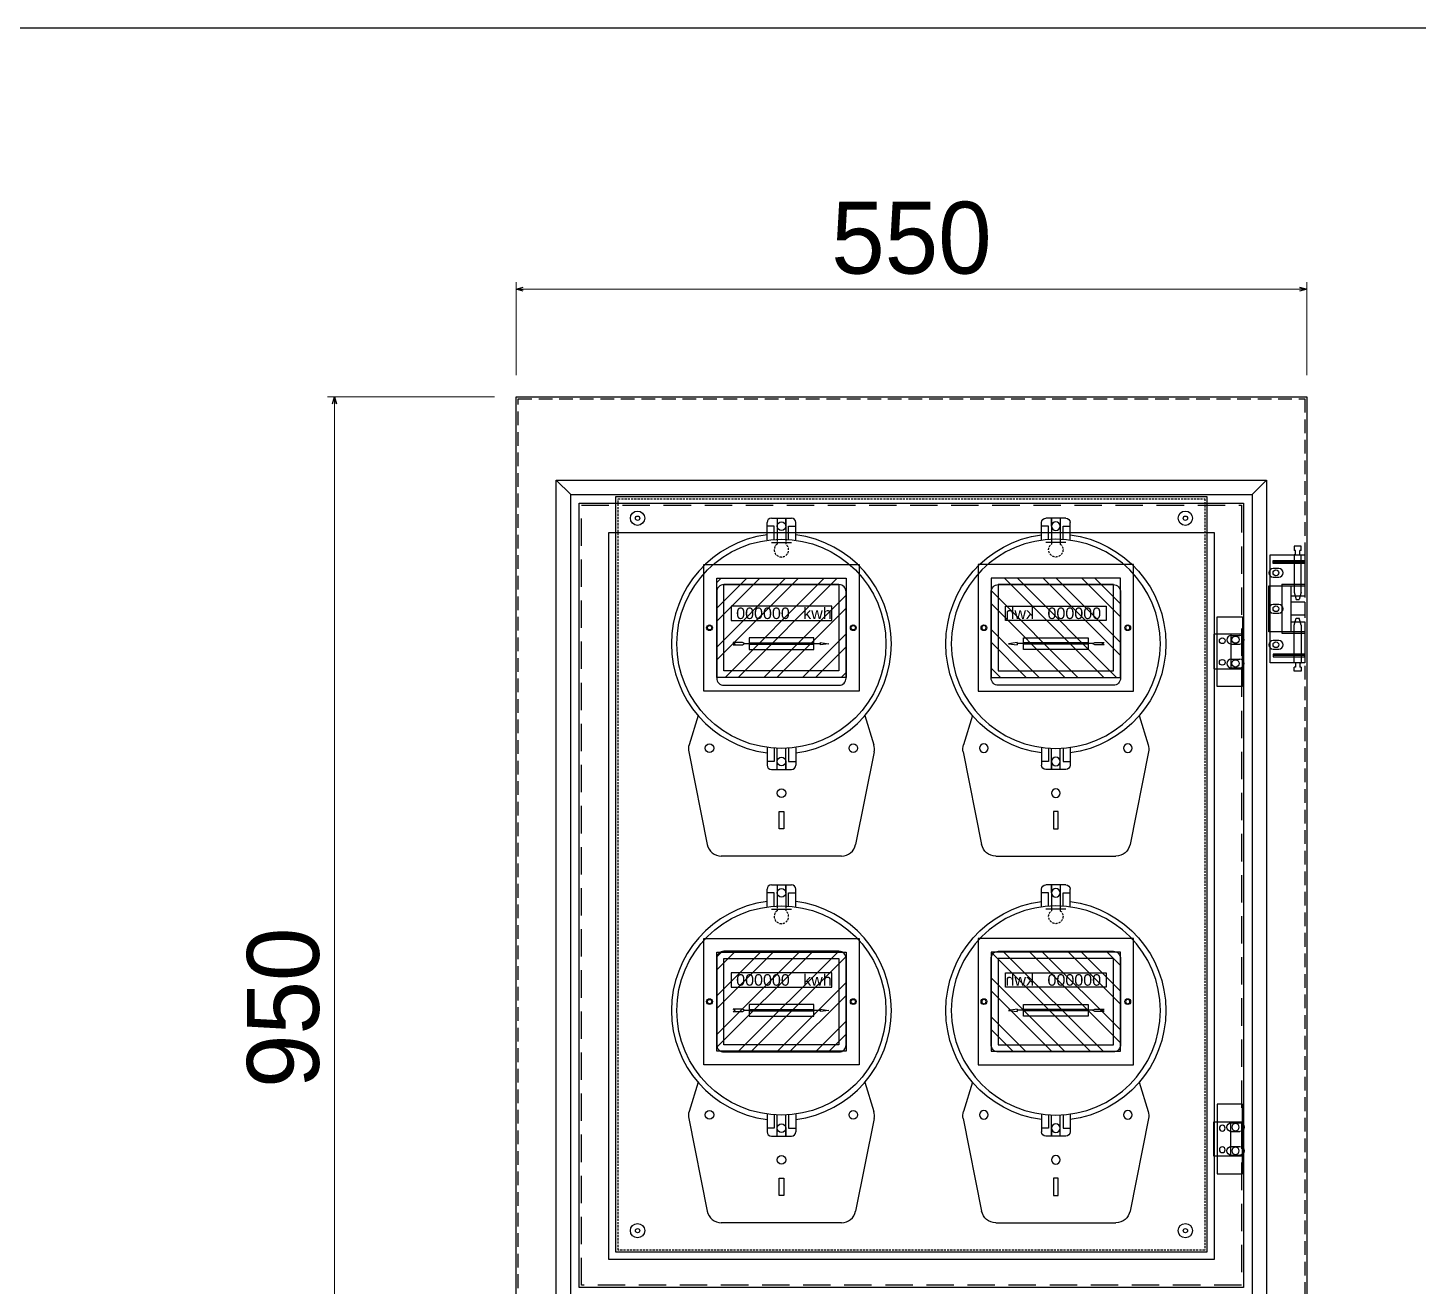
# Model space of a CAD drawing. Header units: millimetres. Extents: x 0 to 3953, y 0 to 2795.
# Drawn here: x 2019 to 2986, y 1920 to 2795 of the extents above; entities that cross this region are included whole.
import ezdxf

# ---------------------------------------------------------------- set-up
doc = ezdxf.new("R2010")
doc.units = ezdxf.units.MM
for name, pattern in [('DASHED', [0.75, 0.5, -0.25]), ('HIDDEN', [9.525, 6.35, -3.175]), ('HIDDEN2', [4.7625, 3.175, -1.5875])]:
    doc.linetypes.add(name, pattern=pattern)
doc.styles.add('Arial', font='arial.ttf')
doc.dimstyles.new('CNC', dxfattribs={"dimtxt": 50, "dimasz": 5, "dimexe": 5, "dimexo": 15, "dimgap": 10, "dimtad": 1, "dimdec": 0, "dimtxsty": 'Standard', "dimblk": 'OPEN30', "dimcen": 10, "dimclrd": 5, "dimclre": 5, "dimclrt": 3, "dimazin": 3, "dimtfac": 1, "dimtdec": 0, "dimtmove": 0, "dimatfit": 3, "dimldrblk": 'ARCHTICK', "dimlwd": 9, "dimlwe": 9})

# ---------------------------------------------------------------- blocks, each defined once
blk = doc.blocks.new('*D11')
at = {"color": 5, "lineweight": 9, "ltscale": 3, "transparency": 16777216}
for p, q in [((2358.64, 2553.55), (2358.64, 2618.27)), ((2363.64, 2613.27), (2903.64, 2613.27)), ((2908.64, 2553.55), (2908.64, 2618.27))]:
    blk.add_line(p, q, dxfattribs=at)
at = {"color": 0, "linetype": 'ByBlock', "lineweight": -2}
for p, q in [((2358.64, 2613.27), (2363.64, 2614.61)), ((2363.64, 2611.93), (2358.64, 2613.27)), ((2358.64, 2613.27), (2363.64, 2613.27)), ((2903.64, 2614.61), (2908.64, 2613.27)), ((2908.64, 2613.27), (2903.64, 2611.93)), ((2908.64, 2613.27), (2903.64, 2613.27))]:
    blk.add_line(p, q, dxfattribs=at)
at = {"layer": 'Defpoints', "color": 0, "ltscale": 3, "transparency": 16777216}
for p in [(2908.64, 2613.27), (2358.64, 2538.55), (2908.64, 2538.55)]:
    blk.add_point(p, dxfattribs=at)
at = {"color": 3, "ltscale": 3, "transparency": 16777216, "insert": (2633.64, 2648.79), "char_height": 50, "attachment_point": 5}
blk.add_mtext('550', dxfattribs=at)
blk = doc.blocks.new('_ArchTick')
at = {"color": 0, "const_width": 0.15}
blk.add_lwpolyline([(-0.5, -0.5), (0.5, 0.5)], dxfattribs=at)
blk = doc.blocks.new('_Open30')
at = {"color": 0, "linetype": 'ByBlock', "lineweight": -2}
for p, q in [((-1, 0.27), (0, 0)), ((0, 0), (-1, -0.27)), ((0, 0), (-1, 0))]:
    blk.add_line(p, q, dxfattribs=at)
blk = doc.blocks.new('*D12')
at = {"color": 5, "lineweight": 9, "ltscale": 3, "transparency": 16777216}
for p, q in [((2343.64, 2538.55), (2227.43, 2538.55)), ((2232.43, 2533.55), (2232.43, 1593.55)), ((2343.64, 1588.55), (2227.43, 1588.55))]:
    blk.add_line(p, q, dxfattribs=at)
at = {"color": 0, "linetype": 'ByBlock', "lineweight": -2}
for p, q in [((2231.09, 2533.55), (2232.43, 2538.55)), ((2232.43, 2538.55), (2233.77, 2533.55)), ((2232.43, 2538.55), (2232.43, 2533.55)), ((2232.43, 1588.55), (2231.09, 1593.55)), ((2233.77, 1593.55), (2232.43, 1588.55)), ((2232.43, 1588.55), (2232.43, 1593.55))]:
    blk.add_line(p, q, dxfattribs=at)
at = {"layer": 'Defpoints', "color": 0, "ltscale": 3, "transparency": 16777216}
for p in [(2358.64, 2538.55), (2232.43, 1588.55), (2358.64, 1588.55)]:
    blk.add_point(p, dxfattribs=at)
at = {"color": 3, "ltscale": 3, "transparency": 16777216, "insert": (2196.9, 2113.55), "char_height": 50, "attachment_point": 5, "rotation": 90}
blk.add_mtext('950', dxfattribs=at)
blk = doc.blocks.new('HL011-1-1')
at = {"color": 1}
for p, q in [((21.65, 81), (16.65, 81)), ((16.65, 81), (16.65, 78)), ((17.65, 78), (16.65, 78)), ((17.65, 75), (17.65, 78)), ((21.65, 78), (20.65, 78)), ((20.65, 75), (20.65, 78)), ((21.65, 78), (21.65, 81)), ((24, 70), (2, 70)), ((16.65, 75), (16.65, 49)), ((17.65, 75), (16.65, 75)), ((20.65, 75), (21.65, 75)), ((21.65, 49), (21.65, 75)), ((8, 54.5), (8, 20.5)), ((8, 54.5), (24, 54.5)), ((14.3, 53.5), (14.3, 21.5)), ((16.65, 49), (18.15, 44)), ((21.65, 49), (20.15, 44)), ((14.3, 46.5), (24, 46.5)), ((24, 42), (14.3, 42)), ((18.15, 44), (20.15, 44)), ((24, 33), (14.3, 33)), ((16.65, 26), (18.15, 31)), ((18.15, 31), (20.15, 31)), ((21.65, 26), (20.15, 31)), ((8, 20.5), (24, 20.5)), ((14.3, 28.5), (24, 28.5)), ((16.65, 0), (16.65, 26)), ((21.65, 26), (21.65, 0)), ((24, 5), (2, 5)), ((17.65, 0), (16.65, 0)), ((16.65, -6), (16.65, -3)), ((17.65, -3), (16.65, -3)), ((21.65, -6), (16.65, -6)), ((17.65, 0), (17.65, -3)), ((20.65, 0), (20.65, -3)), ((20.65, 0), (21.65, 0)), ((21.65, -3), (20.65, -3)), ((21.65, -3), (21.65, -6))]:
    blk.add_line(p, q, dxfattribs=at)
for points in [[(24, 20.5), (24, 0), (0, 0), (0, 75), (24, 75), (24, 54.5)], [(24, 28.5), (24, 21.5), (-1, 21.5), (-1, 53.5), (24, 53.5), (24, 46.5)], [(24, 42), (24, 33)]]:
    blk.add_lwpolyline(points, dxfattribs=at)
for points in [[(2, 71), (24, 71), (24, 69), (2, 69)], [(2, 4), (24, 4), (24, 6), (2, 6)]]:
    blk.add_lwpolyline(points, close=True, dxfattribs=at)
for centre in [(4, 62.5), (4, 37.5), (4, 12.5)]:
    blk.add_circle(centre, 2, dxfattribs=at)
blk = doc.blocks.new('ovan6x9')
at = {"color": 2}
for p, q in [((2, 6), (8, 6)), ((2, 0), (8, 0))]:
    blk.add_line(p, q, dxfattribs=at)
for centre, start, end in [((2, 3), 90, 270), ((8, 3), 270, 90)]:
    blk.add_arc(centre, 3, start, end, dxfattribs=at)
blk = doc.blocks.new('HL036-1-1')
at = {"color": 1}
blk.add_line((9.5, 36.25), (9.5, 12.25), dxfattribs=at)
for points in [[(0, 48.5), (17.5, 48.5), (17.5, 0), (0, 0)], [(-2.5, 12.25), (17.5, 12.25), (17.5, 36.25), (-2.5, 36.25)]]:
    blk.add_lwpolyline(points, close=True, dxfattribs=at)
for centre, radius in [((3.5, 31.75), 2), ((12.7, 32.5), 2.5), ((3.5, 16.75), 2), ((12.7, 16), 2.5)]:
    blk.add_circle(centre, radius, dxfattribs=at)
blk = doc.blocks.new('Congto1P-1')
at = {"color": 126}
for p, q in [((-7, 235), (7, 235)), ((-3, 235), (-3, 220.22)), ((3, 235), (3, 220.22)), ((3, 229.42), (3, 235)), ((-10, 219.84), (-10, 232)), ((-5, 229.42), (-10, 229.42)), ((-5, 220.15), (-5, 229.42)), ((5, 220.15), (5, 229.42)), ((5, 229.42), (10, 229.42)), ((10, 219.84), (10, 232)), ((-7, 218), (7, 218)), ((-27.11, 148.53), (-33.61, 148.53)), ((-32.11, 147.78), (-33.61, 148.53)), ((-33.61, 147.03), (-32.11, 147.78)), ((-33.61, 147.03), (-27.11, 147.03)), ((-25.61, 147.78), (-27.11, 148.53)), ((-27.11, 147.03), (-25.61, 147.78)), ((-25.61, 147.78), (-22.5, 147.78)), ((-22.5, 148.28), (22.5, 148.28)), ((-22.5, 147.28), (22.5, 147.28)), ((22.5, 147.78), (26.91, 147.78)), ((26.91, 148.53), (26.91, 147.03)), ((26.91, 148.53), (32.91, 147.57)), ((32.91, 147.57), (26.91, 147.03)), ((-58, 97.73), (-64.26, 77.31)), ((58, 97.73), (64.26, 77.31)), ((-64.5, 72.42), (-51.61, 8.04)), ((-10, 75.38), (-10, 63.22)), ((-5, 75.07), (-5, 65.8)), ((-3, 60.22), (-3, 75)), ((3, 60.22), (3, 75)), ((5, 75.07), (5, 65.8)), ((10, 75.38), (10, 63.22)), ((64.5, 72.42), (51.61, 8.04)), ((-5, 65.8), (-10, 65.8)), ((-7, 60.22), (7, 60.22)), ((3, 65.8), (3, 60.22)), ((5, 65.8), (10, 65.8)), ((41.8, 0), (-41.8, 0))]:
    blk.add_line(p, q, dxfattribs=at)
at = {"color": 126, "linetype": 'DASHED', "ltscale": 3}
for p, q in [((-3, 220.22), (-3, 217)), ((3, 220.22), (3, 217))]:
    blk.add_line(p, q, dxfattribs=at)
at = {"color": 126}
blk.add_lwpolyline([(-40, 118.78), (40, 118.78, 0.414214), (45, 123.78), (45, 183.78, 0.414214), (40, 188.78), (-40, 188.78, 0.414214), (-45, 183.78), (-45, 123.78, 0.414214)], format="xyb", close=True, dxfattribs=at)
for points in [[(-35, 163.78), (35, 163.78), (35, 173.78), (-35, 173.78)], [(-22.5, 143.78), (22.5, 143.78), (22.5, 151.78), (-22.5, 151.78)], [(-1.61, 30.98), (1.61, 30.98), (1.61, 18.95), (-1.61, 18.95)]]:
    blk.add_lwpolyline(points, close=True, dxfattribs=at)
for centre, radius in [((0, 229.42), 3), ((0, 147.61), 72.72), ((-50, 75), 3), ((50, 75), 3), ((0, 65.8), 3), ((0, 43.82), 3)]:
    blk.add_circle(centre, radius, dxfattribs=at)
for centre, radius, start, end in [((-7, 232), 3, 90, 180), ((7, 232), 3, 0, 90), ((0, 147.61), 76.5, 97.51114, 262.48886), ((0, 147.61), 76.5, 277.51114, 82.48886), ((-54.7, 74.38), 10, 162.95596, 191.32553), ((54.7, 74.38), 10, 348.67447, 17.04404), ((-7, 63.22), 3, 180, 270), ((7, 63.22), 3, 270, 0), ((-41.8, 10), 10, 191.32553, 270), ((41.8, 10), 10, 270, 348.67447)]:
    blk.add_arc(centre, radius, start, end, dxfattribs=at)
at = {"color": 126, "linetype": 'DASHED', "ltscale": 3}
blk.add_arc((0, 213), 5, 126.8699, 53.1301, dxfattribs=at)
at = {"color": 126, "insert": (35, 172.86), "char_height": 8, "width": 70, "attachment_point": 3}
blk.add_mtext('\\f.VnArial|b0|i0|c0|p34;00000\\C1;0  \\C256; kwh', dxfattribs=at)
blk = doc.blocks.new('A$C39866699')
h = blk.add_hatch()
h.set_pattern_fill('ANSI32', color=6, scale=2, style=0)
h.set_pattern_definition([(45, (-81823.462, -46826.472), (-13.470384, 13.470384), []), (45, (-81814.482, -46826.472), (-13.470384, 13.470384), [])])
h.paths.add_polyline_path([(99, 9.5), (99, 78.5), (9, 78.5), (9, 9.5)])
at = {"color": 6}
for points in [[(0, 88), (108, 88), (108, 0), (0, 0)], [(9, 78.5), (99, 78.5), (99, 9.5), (9, 9.5)]]:
    blk.add_lwpolyline(points, close=True, dxfattribs=at)
for centre in [(4, 44), (104, 44)]:
    blk.add_circle(centre, 1.5, dxfattribs=at)
blk = doc.blocks.new('KHUNG CHUẨN')
at = {"color": 7}
blk.add_lwpolyline([(16919.25, -26555.16), (19889.25, -26555.16), (19889.25, -28655.16), (16919.25, -28655.16)], close=True, dxfattribs=at)
at = {"color": 3, "style": 'Arial'}
for tag, p in [('#01', (17055.57, -28580.1)), ('#02', (17431.39, -28580.1)), ('#03', (18030.58, -28580.1)), ('#08', (18751.7, -28580.1)), ('#10', (19064.78, -28580.1)), ('#11', (19060.3, -28625.69)), ('#12', (19806.46, -28628.91)), ('#04', (17024.77, -28634.62)), ('#05', (17308.45, -28633.02)), ('#06', (17632.65, -28633.73)), ('#07', (18002.01, -28634.74)), ('#09', (18753.85, -28632.6))]:
    blk.add_attdef(tag, p, '', height=20, dxfattribs=at)

msp = doc.modelspace()

# ---------------------------------------------------------------- linework, layer by layer
at = {"ltscale": 3}
for p, q in [((2386.64, 2480.552), (2396.64, 2470.552)), ((2870.64, 2470.552), (2880.64, 2480.552))]:
    msp.add_line(p, q, dxfattribs=at)
for points in [[(2358.64, 2538.552), (2908.64, 2538.552), (2908.64, 1588.552), (2358.64, 1588.552)], [(2386.64, 2480.552), (2880.64, 2480.552), (2880.64, 1616.552), (2386.64, 1616.552)], [(2396.64, 2470.552), (2870.64, 2470.552), (2870.64, 1626.552), (2396.64, 1626.552)]]:
    msp.add_lwpolyline(points, close=True, dxfattribs=at)
at = {"linetype": 'HIDDEN2', "ltscale": 3}
msp.add_lwpolyline([(2360.14, 2537.052), (2907.14, 2537.052), (2907.14, 1590.052), (2360.14, 1590.052)], close=True, dxfattribs=at)
at = {"color": 1, "ltscale": 3}
msp.add_lwpolyline([(2428.14, 2469.052), (2839.14, 2469.052), (2839.14, 1943.552), (2428.14, 1943.552)], close=True, dxfattribs=at)
at = {"color": 1, "linetype": 'DASHED', "ltscale": 3}
msp.add_lwpolyline([(2429.64, 2467.552), (2837.64, 2467.552), (2837.64, 1945.052), (2429.64, 1945.052)], close=True, dxfattribs=at)
at = {"color": 6, "ltscale": 3}
msp.add_lwpolyline([(2402.64, 2464.552), (2864.64, 2464.552), (2864.64, 1919.052), (2402.64, 1919.052)], close=True, dxfattribs=at)
at = {"color": 6, "linetype": 'HIDDEN', "ltscale": 3}
msp.add_lwpolyline([(2404.14, 2463.052), (2863.14, 2463.052), (2863.14, 1920.552), (2404.14, 1920.552)], close=True, dxfattribs=at)
at = {"color": 3, "ltscale": 3}
msp.add_lwpolyline([(2423.14, 2444.052), (2844.14, 2444.052), (2844.14, 1938.552), (2423.14, 1938.552)], close=True, dxfattribs=at)
at = {"color": 2}
for points in [[(2889.14, 2413.052, 1), (2889.14, 2419.052), (2885.14, 2419.052, 1), (2885.14, 2413.052)], [(2889.14, 2388.052, 1), (2889.14, 2394.052), (2885.14, 2394.052, 1), (2885.14, 2388.052)], [(2889.14, 2363.052, 1), (2889.14, 2369.052), (2885.14, 2369.052, 1), (2885.14, 2363.052)]]:
    msp.add_lwpolyline(points, format="xyb", close=True, dxfattribs=at)
for points in [[(2503.217, 2407.828), (2583.217, 2407.828), (2583.217, 2347.828), (2503.217, 2347.828)], [(2774.063, 2407.828), (2694.063, 2407.828), (2694.063, 2347.828), (2774.063, 2347.828)], [(2503.217, 2147.828), (2583.217, 2147.828), (2583.217, 2087.828), (2503.217, 2087.828)], [(2774.063, 2147.828), (2694.063, 2147.828), (2694.063, 2087.828), (2774.063, 2087.828)]]:
    msp.add_lwpolyline(points, close=True, dxfattribs=at)
at = {"color": 2, "ltscale": 3}
for centre, radius in [((2443.14, 2454.052), 5), ((2824.14, 2454.052), 5), ((2443.14, 2454.052), 1.5), ((2824.14, 2454.052), 1.5), ((2443.14, 1958.552), 5), ((2824.14, 1958.552), 5), ((2443.14, 1958.552), 1.5), ((2824.14, 1958.552), 1.5)]:
    msp.add_circle(centre, radius, dxfattribs=at)
at = {"color": 2}
for centre in [(2493.217, 2377.828), (2593.217, 2377.828), (2684.063, 2377.828), (2784.063, 2377.828), (2493.217, 2117.828), (2593.217, 2117.828), (2684.063, 2117.828), (2784.063, 2117.828)]:
    msp.add_circle(centre, 2, dxfattribs=at)

# ---------------------------------------------------------------- block references
at = {"color": 3, "xscale": 1.331000000005587, "yscale": 1.331000000005587, "zscale": 1.331000000005587}
msp.add_blockref('KHUNG CHUẨN', (-22519.521, 38140.017), dxfattribs=at)
at = {"color": 7}
for name, p in [('Congto1P-1', (2543.217, 2219.052)), ('HL011-1-1', (2883.14, 2353.552)), ('A$C39866699', (2489.217, 2333.828)), ('HL036-1-1', (2846.34, 2337.052)), ('ovan6x9', (2854.04, 2366.552)), ('ovan6x9', (2854.04, 2350.052)), ('Congto1P-1', (2543.217, 1964.052)), ('A$C39866699', (2489.217, 2073.828))]:
    msp.add_blockref(name, p, dxfattribs=at)
at = {"color": 7, "xscale": -1}
for name, p in [('Congto1P-1', (2734.063, 2219.052)), ('A$C39866699', (2788.063, 2333.828)), ('Congto1P-1', (2734.063, 1964.052)), ('A$C39866699', (2788.063, 2073.828))]:
    msp.add_blockref(name, p, dxfattribs=at)
at = {"color": 7, "xscale": -1, "rotation": 180}
for name, p in [('HL036-1-1', (2846.34, 2046.552)), ('ovan6x9', (2854.04, 2033.552)), ('ovan6x9', (2854.04, 2017.052))]:
    msp.add_blockref(name, p, dxfattribs=at)

# ---------------------------------------------------------------- dimensions: what is measured, and where the dimension line sits
at = {"ltscale": 3}
dim = msp.add_linear_dim(base=(2908.64, 2613.265), p1=(2358.64, 2538.552), p2=(2908.64, 2538.552), dimstyle='CNC', dxfattribs=at)
dim.commit()
dim.dimension.update_dxf_attribs({"geometry": '*D11', "text_midpoint": (2633.64, 2613.265), "dimtype": 160})
dim = msp.add_linear_dim(base=(2232.425, 1588.552), p1=(2358.64, 2538.552), p2=(2358.64, 1588.552), angle=90, dimstyle='CNC', dxfattribs=at)
dim.commit()
dim.dimension.update_dxf_attribs({"geometry": '*D12', "text_midpoint": (2232.425, 2113.552), "dimtype": 160})

doc.saveas('drawing.dxf')
